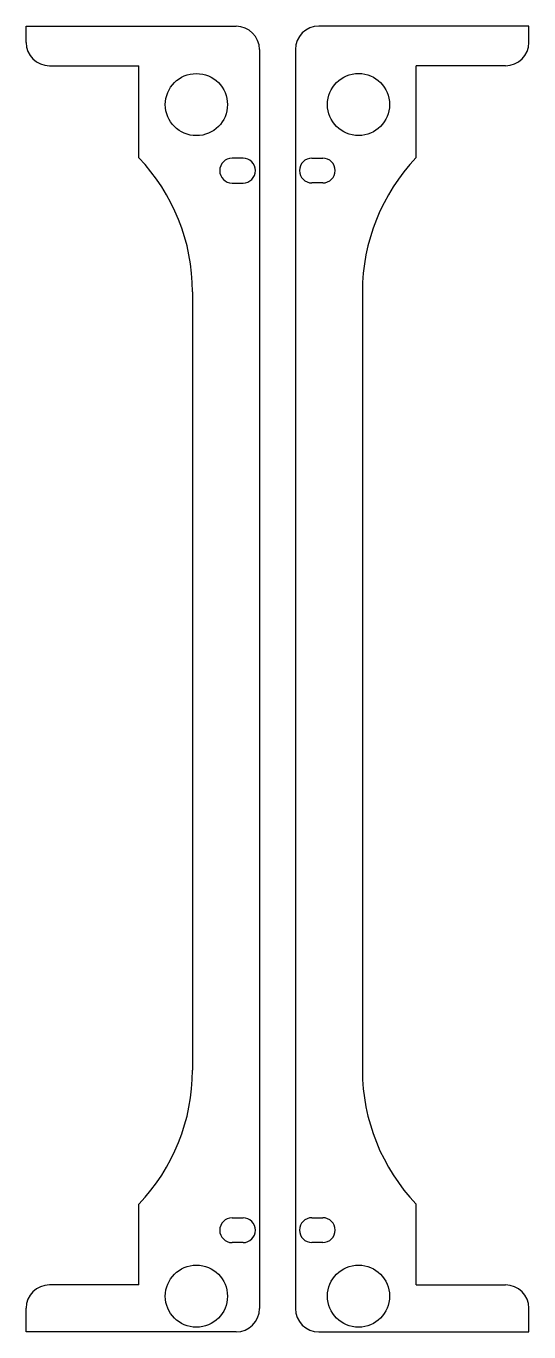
# Model space of a CAD drawing. Header units: millimetres. Extents: x 1166 to 1230, y -81 to 88.
import ezdxf

# ---------------------------------------------------------------- set-up
doc = ezdxf.new("R2010")
doc.units = ezdxf.units.MM
doc.layers.get('0').update_dxf_attribs({"color": 253, "lineweight": 70, "true_color": 0x8faf8f})

msp = doc.modelspace()

# ---------------------------------------------------------------- linework, layer by layer
at = {"color": 98, "lineweight": -3, "true_color": 0x054805}
for p, q in [((1165.64, 87.55), (1180.14, 87.55)), ((1165.64, 85.45), (1165.64, 87.55)), ((1180.14, 87.55), (1192.68, 87.55)), ((1180.14, 87.55), (1180.14, 87.55)), ((1215.85, 87.56), (1203.31, 87.56)), ((1230.35, 87.56), (1215.85, 87.56)), ((1215.85, 87.56), (1215.85, 87.56)), ((1230.35, 85.46), (1230.35, 87.56)), ((1195.68, 84.55), (1195.68, -77.65)), ((1200.31, 84.56), (1200.31, -77.64)), ((1168.64, 82.45), (1180.14, 82.45)), ((1180.14, 70.6), (1180.14, 82.45)), ((1215.85, 70.61), (1215.85, 82.46)), ((1227.35, 82.46), (1215.85, 82.46)), ((1193.56, 70.55), (1192.16, 70.55)), ((1202.43, 70.56), (1203.83, 70.56)), ((1192.16, 67.35), (1193.56, 67.35)), ((1203.83, 67.36), (1202.43, 67.36)), ((1187.06, 53.34), (1187.06, -46.93)), ((1208.93, 53.35), (1208.93, -46.92)), ((1180.14, -74.6), (1180.14, -64.2)), ((1215.85, -74.59), (1215.85, -64.19)), ((1192.16, -65.95), (1193.56, -65.95)), ((1202.43, -65.94), (1203.83, -65.94)), ((1193.56, -69.15), (1192.16, -69.15)), ((1203.83, -69.14), (1202.43, -69.14)), ((1180.14, -74.6), (1168.64, -74.6)), ((1215.85, -74.59), (1227.35, -74.59)), ((1165.64, -80.65), (1165.64, -77.6)), ((1230.35, -80.64), (1230.35, -77.59)), ((1192.68, -80.65), (1165.64, -80.65)), ((1203.31, -80.64), (1230.35, -80.64))]:
    msp.add_line(p, q, dxfattribs=at)
for centre in [(1187.56, 77.45), (1208.43, 77.46), (1187.56, -76.05), (1208.43, -76.04)]:
    msp.add_circle(centre, 4, dxfattribs=at)
for centre, radius, start, end in [((1192.68, 84.55), 3, 0, 90), ((1203.31, 84.56), 3, 90, 180), ((1168.64, 85.45), 3, 180, 270), ((1227.35, 85.46), 3, 270, 0), ((1162.06, 53.34), 25, 0, 43.6815), ((1192.16, 68.95), 1.6, 90, 270), ((1193.56, 68.95), 1.6, 270, 90), ((1202.43, 68.96), 1.6, 90, 270), ((1203.83, 68.96), 1.6, 270, 90), ((1233.93, 53.35), 25, 136.3185, 180), ((1162.06, -46.93), 25, 316.3185, 0), ((1233.93, -46.92), 25, 180, 223.6815), ((1192.16, -67.55), 1.6, 90, 270), ((1193.56, -67.55), 1.6, 270, 90), ((1202.43, -67.54), 1.6, 90, 270), ((1203.83, -67.54), 1.6, 270, 90), ((1168.64, -77.6), 3, 90, 180), ((1227.35, -77.59), 3, 0, 90), ((1192.68, -77.65), 3, 270, 0), ((1203.31, -77.64), 3, 180, 270)]:
    msp.add_arc(centre, radius, start, end, dxfattribs=at)

doc.saveas('drawing.dxf')
